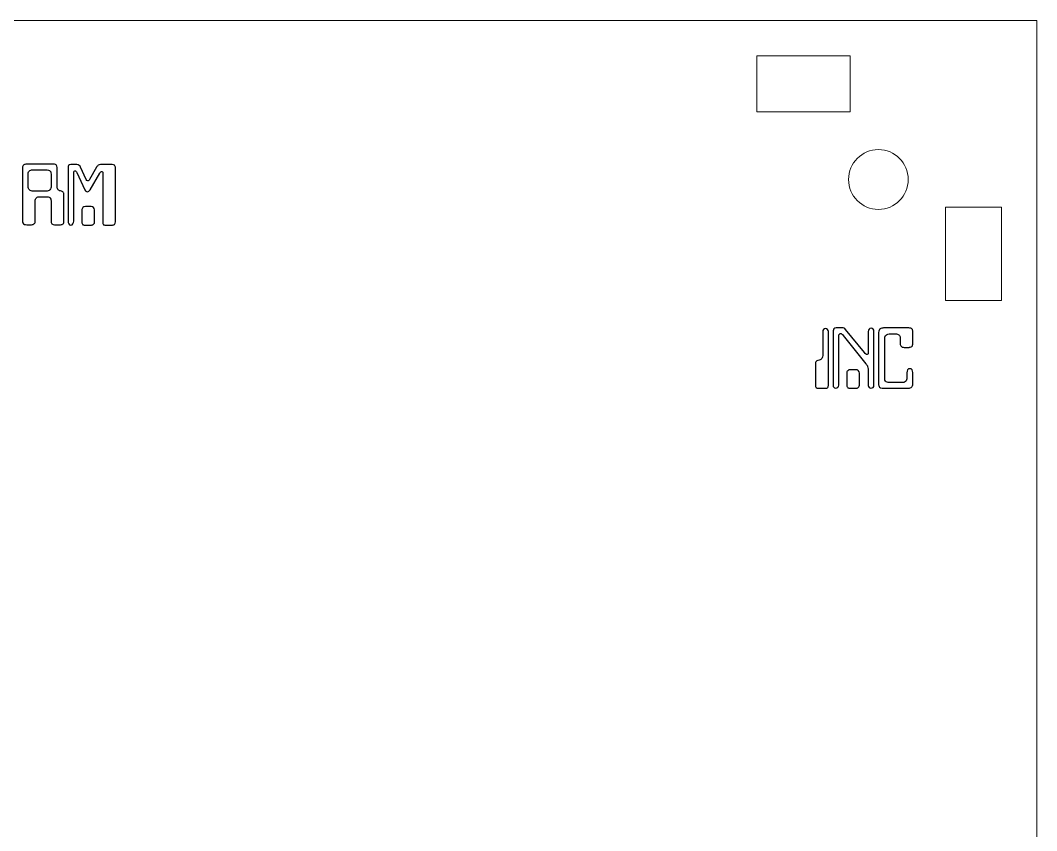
# Model space of a CAD drawing. Header units: millimetres. Extents: x -80 to 101, y -34 to 140.
# Drawn here: x 46.2 to 100.6, y 22.5 to 65.9 of the extents above; entities that cross this region are included whole.
import ezdxf

# ---------------------------------------------------------------- set-up
doc = ezdxf.new("R2010")
doc.units = ezdxf.units.MM
doc.header["$MEASUREMENT"] = 0
doc.layers.add('Layer 1', color=7, linetype='Continuous')

msp = doc.modelspace()

# ---------------------------------------------------------------- linework, layer by layer
at = {"layer": 'Layer 1', "color": 250, "lineweight": 20}
msp.add_lwpolyline([(95.7543, 50.9016), (98.7543, 50.9016), (98.7543, 55.9016), (95.7543, 55.9016), (95.7543, 50.9016)], close=True, dxfattribs=at)
msp.add_lwpolyline([(95.7543, 50.9016), (98.7543, 50.9016), (98.7543, 55.9016), (95.7543, 55.9016), (95.7543, 50.9016)], close=True, dxfattribs=at)
msp.add_ellipse((92.1634, 57.3781), major_axis=(0, 1.6), ratio=1, dxfattribs=at)
msp.add_ellipse((92.1634, 57.3781), major_axis=(0, 1.6), ratio=1, dxfattribs=at)
for points, knots in [([(100.6443, 65.9016), (100.6443, 65.9016), (-9.3557, 65.9016), (-9.3557, 65.9016), (-9.3557, 65.9016), (-9.3557, 65.9016), (-9.3557, -6.1118), (-9.3557, -6.1118), (-9.3557, -6.1118), (-9.3557, -6.1118), (4.1493, -6.0984), (4.1493, -6.0984), (4.1493, -6.0984), (4.1493, -6.0984), (4.1493, -3.5984), (4.1493, -3.5984), (4.1493, -3.5984), (4.1493, -3.5984), (7.1493, -3.5984), (7.1493, -3.5984), (7.1493, -3.5984), (7.1493, -3.5984), (7.1493, -6.0984), (7.1493, -6.0984), (7.1493, -6.0984), (7.1493, -6.0984), (84.1493, -6.0984), (84.1493, -6.0984), (84.1493, -6.0984), (84.1493, -6.0984), (84.1493, -3.5984), (84.1493, -3.5984), (84.1493, -3.5984), (84.1493, -3.5984), (87.1493, -3.5984), (87.1493, -3.5984), (87.1493, -3.5984), (87.1493, -3.5984), (87.1493, -6.0984), (87.1493, -6.0984), (87.1493, -6.0984), (87.1493, -6.0984), (100.6443, -6.1118), (100.6443, -6.1118), (100.6443, -6.1118), (100.6443, -6.1118), (100.6443, 65.9016), (100.6443, 65.9016)], [0, 0, 0, 0, 0.0769231, 0.0769231, 0.0769231, 0.0769231, 0.1538462, 0.1538462, 0.1538462, 0.1538462, 0.2307692, 0.2307692, 0.2307692, 0.2307692, 0.3076923, 0.3076923, 0.3076923, 0.3076923, 0.3846154, 0.3846154, 0.3846154, 0.3846154, 0.4615385, 0.4615385, 0.4615385, 0.4615385, 0.5384615, 0.5384615, 0.5384615, 0.5384615, 0.6153846, 0.6153846, 0.6153846, 0.6153846, 0.6923077, 0.6923077, 0.6923077, 0.6923077, 0.7692308, 0.7692308, 0.7692308, 0.7692308, 0.8461538, 0.8461538, 0.8461538, 0.8461538, 1, 1, 1, 1]), ([(100.6443, 65.9016), (100.6443, 65.9016), (-9.3557, 65.9016), (-9.3557, 65.9016), (-9.3557, 65.9016), (-9.3557, 65.9016), (-9.3557, -6.1118), (-9.3557, -6.1118), (-9.3557, -6.1118), (-9.3557, -6.1118), (4.1493, -6.0984), (4.1493, -6.0984), (4.1493, -6.0984), (4.1493, -6.0984), (4.1493, -3.5984), (4.1493, -3.5984), (4.1493, -3.5984), (4.1493, -3.5984), (7.1493, -3.5984), (7.1493, -3.5984), (7.1493, -3.5984), (7.1493, -3.5984), (7.1493, -6.0984), (7.1493, -6.0984), (7.1493, -6.0984), (7.1493, -6.0984), (84.1493, -6.0984), (84.1493, -6.0984), (84.1493, -6.0984), (84.1493, -6.0984), (84.1493, -3.5984), (84.1493, -3.5984), (84.1493, -3.5984), (84.1493, -3.5984), (87.1493, -3.5984), (87.1493, -3.5984), (87.1493, -3.5984), (87.1493, -3.5984), (87.1493, -6.0984), (87.1493, -6.0984), (87.1493, -6.0984), (87.1493, -6.0984), (100.6443, -6.1118), (100.6443, -6.1118), (100.6443, -6.1118), (100.6443, -6.1118), (100.6443, 65.9016), (100.6443, 65.9016)], [0, 0, 0, 0, 0.0769231, 0.0769231, 0.0769231, 0.0769231, 0.1538462, 0.1538462, 0.1538462, 0.1538462, 0.2307692, 0.2307692, 0.2307692, 0.2307692, 0.3076923, 0.3076923, 0.3076923, 0.3076923, 0.3846154, 0.3846154, 0.3846154, 0.3846154, 0.4615385, 0.4615385, 0.4615385, 0.4615385, 0.5384615, 0.5384615, 0.5384615, 0.5384615, 0.6153846, 0.6153846, 0.6153846, 0.6153846, 0.6923077, 0.6923077, 0.6923077, 0.6923077, 0.7692308, 0.7692308, 0.7692308, 0.7692308, 0.8461538, 0.8461538, 0.8461538, 0.8461538, 1, 1, 1, 1]), ([(85.6442, 61.0016), (85.6442, 61.0016), (85.6442, 64.0016), (85.6442, 64.0016), (85.6442, 64.0016), (85.6442, 64.0016), (90.6442, 64.0016), (90.6442, 64.0016), (90.6442, 64.0016), (90.6442, 64.0016), (90.6442, 61.0016), (90.6442, 61.0016), (90.6442, 61.0016), (90.6442, 61.0016), (85.6442, 61.0016), (85.6442, 61.0016)], [0, 0, 0, 0, 0.2, 0.2, 0.2, 0.2, 0.4, 0.4, 0.4, 0.4, 0.6, 0.6, 0.6, 0.6, 1, 1, 1, 1]), ([(85.6442, 61.0016), (85.6442, 61.0016), (85.6442, 64.0016), (85.6442, 64.0016), (85.6442, 64.0016), (85.6442, 64.0016), (90.6442, 64.0016), (90.6442, 64.0016), (90.6442, 64.0016), (90.6442, 64.0016), (90.6442, 61.0016), (90.6442, 61.0016), (90.6442, 61.0016), (90.6442, 61.0016), (85.6442, 61.0016), (85.6442, 61.0016)], [0, 0, 0, 0, 0.2, 0.2, 0.2, 0.2, 0.4, 0.4, 0.4, 0.4, 0.6, 0.6, 0.6, 0.6, 1, 1, 1, 1])]:
    msp.add_open_spline(points, degree=3, knots=knots, dxfattribs=at)
at = {"layer": 'Layer 1', "color": 242}
for points, knots in [([(46.378, 58.1602), (46.3935, 58.1732), (46.4142, 58.1822), (46.4401, 58.1874), (46.4401, 58.1874), (46.4659, 58.1926), (46.4931, 58.1952), (46.5215, 58.1952), (46.5215, 58.1952), (46.5215, 58.1952), (47.9418, 58.1952), (47.9418, 58.1952), (47.9418, 58.1952), (47.9703, 58.1952), (47.9987, 58.1945), (48.0272, 58.1932), (48.0272, 58.1932), (48.0556, 58.1919), (48.0847, 58.179), (48.1145, 58.1544), (48.1145, 58.1544), (48.1442, 58.1298), (48.1591, 58.0826), (48.1591, 58.0121), (48.1591, 58.0121), (48.1591, 58.0121), (48.1591, 57.0207), (48.1591, 57.0207), (48.1591, 57.0207), (48.1591, 56.9767), (48.1611, 56.9437), (48.1649, 56.923), (48.1649, 56.923), (48.1688, 56.9023), (48.1798, 56.8758), (48.1979, 56.8434), (48.1979, 56.8434), (48.216, 56.8111), (48.2645, 56.7839), (48.3434, 56.762), (48.3434, 56.762), (48.4223, 56.74), (48.4696, 56.7199), (48.4851, 56.7012), (48.4851, 56.7012), (48.5006, 56.6831), (48.511, 56.6624), (48.5161, 56.6391), (48.5161, 56.6391), (48.5213, 56.6158), (48.5239, 56.5886), (48.5239, 56.5576), (48.5239, 56.5576), (48.5239, 56.5576), (48.5239, 55.1496), (48.5239, 55.1496), (48.5239, 55.1496), (48.5239, 55.103), (48.5219, 55.0701), (48.5181, 55.052), (48.5181, 55.052), (48.5142, 55.0338), (48.5025, 55.017), (48.4831, 55.0015), (48.4831, 55.0015), (48.4637, 54.986), (48.445, 54.975), (48.4269, 54.9685), (48.4269, 54.9685), (48.4088, 54.9621), (48.3803, 54.9588), (48.3415, 54.9588), (48.3415, 54.9588), (48.3415, 54.9588), (48.0194, 54.9588), (48.0194, 54.9588), (48.0194, 54.9588), (47.9703, 54.9588), (47.9237, 54.9743), (47.8797, 55.0054), (47.8797, 55.0054), (47.8642, 55.019), (47.8532, 55.0429), (47.8467, 55.0778), (47.8467, 55.0778), (47.8403, 55.1127), (47.837, 55.1516), (47.837, 55.1929), (47.837, 55.1929), (47.837, 55.1929), (47.837, 56.1954), (47.837, 56.1954), (47.837, 56.1954), (47.837, 56.242), (47.8351, 56.2756), (47.8312, 56.295), (47.8312, 56.295), (47.8273, 56.3144), (47.815, 56.3396), (47.7944, 56.3707), (47.7944, 56.3707), (47.7607, 56.4231), (47.7064, 56.4489), (47.6314, 56.4489), (47.6314, 56.4489), (47.6314, 56.4489), (47.2433, 56.4489), (47.2433, 56.4489), (47.2433, 56.4489), (47.189, 56.4489), (47.1495, 56.447), (47.125, 56.4431), (47.125, 56.4431), (47.1004, 56.4392), (47.0752, 56.4256), (47.0493, 56.4024), (47.0493, 56.4024), (47.0053, 56.361), (46.9833, 56.2995), (46.9833, 56.2193), (46.9833, 56.2193), (46.9833, 56.2193), (46.9833, 55.1923), (46.9833, 55.1923), (46.9833, 55.1923), (46.9833, 55.1716), (46.9833, 55.1561), (46.9833, 55.1457), (46.9833, 55.1457), (46.9833, 55.1018), (46.982, 55.0752), (46.9794, 55.0675), (46.9794, 55.0675), (46.9665, 55.0494), (46.9575, 55.0364), (46.9523, 55.0287), (46.9523, 55.0287), (46.9135, 54.9821), (46.8604, 54.9588), (46.7932, 54.9588), (46.7932, 54.9588), (46.7932, 54.9588), (46.541, 54.9588), (46.541, 54.9588), (46.541, 54.9588), (46.4892, 54.9588), (46.4452, 54.9646), (46.409, 54.9763), (46.409, 54.9763), (46.3728, 54.9879), (46.3443, 55.0119), (46.3236, 55.0481), (46.3236, 55.0481), (46.3133, 55.0688), (46.3081, 55.0972), (46.3081, 55.1334), (46.3081, 55.1334), (46.3081, 55.1567), (46.3081, 55.1761), (46.3081, 55.1916), (46.3081, 55.1916), (46.3081, 55.1916), (46.3081, 58.0128), (46.3081, 58.0128), (46.3081, 58.0128), (46.3081, 58.08), (46.3314, 58.1292), (46.378, 58.1602)], [0, 0, 0, 0, 0.0232558, 0.0232558, 0.0232558, 0.0232558, 0.0465116, 0.0465116, 0.0465116, 0.0465116, 0.0697674, 0.0697674, 0.0697674, 0.0697674, 0.0930233, 0.0930233, 0.0930233, 0.0930233, 0.1162791, 0.1162791, 0.1162791, 0.1162791, 0.1395349, 0.1395349, 0.1395349, 0.1395349, 0.1627907, 0.1627907, 0.1627907, 0.1627907, 0.1860465, 0.1860465, 0.1860465, 0.1860465, 0.2093023, 0.2093023, 0.2093023, 0.2093023, 0.2325581, 0.2325581, 0.2325581, 0.2325581, 0.255814, 0.255814, 0.255814, 0.255814, 0.2790698, 0.2790698, 0.2790698, 0.2790698, 0.3023256, 0.3023256, 0.3023256, 0.3023256, 0.3255814, 0.3255814, 0.3255814, 0.3255814, 0.3488372, 0.3488372, 0.3488372, 0.3488372, 0.372093, 0.372093, 0.372093, 0.372093, 0.3953488, 0.3953488, 0.3953488, 0.3953488, 0.4186047, 0.4186047, 0.4186047, 0.4186047, 0.4418605, 0.4418605, 0.4418605, 0.4418605, 0.4651163, 0.4651163, 0.4651163, 0.4651163, 0.4883721, 0.4883721, 0.4883721, 0.4883721, 0.5116279, 0.5116279, 0.5116279, 0.5116279, 0.5348837, 0.5348837, 0.5348837, 0.5348837, 0.5581395, 0.5581395, 0.5581395, 0.5581395, 0.5813953, 0.5813953, 0.5813953, 0.5813953, 0.6046512, 0.6046512, 0.6046512, 0.6046512, 0.627907, 0.627907, 0.627907, 0.627907, 0.6511628, 0.6511628, 0.6511628, 0.6511628, 0.6744186, 0.6744186, 0.6744186, 0.6744186, 0.6976744, 0.6976744, 0.6976744, 0.6976744, 0.7209302, 0.7209302, 0.7209302, 0.7209302, 0.744186, 0.744186, 0.744186, 0.744186, 0.7674419, 0.7674419, 0.7674419, 0.7674419, 0.7906977, 0.7906977, 0.7906977, 0.7906977, 0.8139535, 0.8139535, 0.8139535, 0.8139535, 0.8372093, 0.8372093, 0.8372093, 0.8372093, 0.8604651, 0.8604651, 0.8604651, 0.8604651, 0.8837209, 0.8837209, 0.8837209, 0.8837209, 0.9069767, 0.9069767, 0.9069767, 0.9069767, 0.9302326, 0.9302326, 0.9302326, 0.9302326, 0.9534884, 0.9534884, 0.9534884, 0.9534884, 1, 1, 1, 1]), ([(46.8863, 57.8925), (46.8527, 57.8925), (46.821, 57.8918), (46.7912, 57.8905), (46.7912, 57.8905), (46.7615, 57.8892), (46.7311, 57.877), (46.7001, 57.8537), (46.7001, 57.8537), (46.6405, 57.8123), (46.6108, 57.7554), (46.6108, 57.6829), (46.6108, 57.6829), (46.6108, 57.6829), (46.6108, 56.9961), (46.6108, 56.9961), (46.6108, 56.9961), (46.6108, 56.9185), (46.6315, 56.8603), (46.6729, 56.8215), (46.6729, 56.8215), (46.7013, 56.7956), (46.7337, 56.7768), (46.7699, 56.7652), (46.7699, 56.7652), (46.8061, 56.7536), (46.8475, 56.7477), (46.8941, 56.7477), (46.8941, 56.7477), (46.8941, 56.7477), (47.546, 56.7477), (47.546, 56.7477), (47.546, 56.7477), (47.6055, 56.7477), (47.6514, 56.7529), (47.6838, 56.7633), (47.6838, 56.7633), (47.7161, 56.7736), (47.7478, 56.7956), (47.7788, 56.8292), (47.7788, 56.8292), (47.8176, 56.8784), (47.837, 56.943), (47.837, 57.0232), (47.837, 57.0232), (47.837, 57.0232), (47.837, 57.6674), (47.837, 57.6674), (47.837, 57.6674), (47.837, 57.7166), (47.8312, 57.756), (47.8196, 57.7858), (47.8196, 57.7858), (47.8079, 57.8155), (47.784, 57.8407), (47.7478, 57.8614), (47.7478, 57.8614), (47.7193, 57.8821), (47.6818, 57.8925), (47.6353, 57.8925), (47.6353, 57.8925), (47.6171, 57.8925), (47.6029, 57.8925), (47.5926, 57.8925), (47.5926, 57.8925), (47.5926, 57.8925), (46.8863, 57.8925), (46.8863, 57.8925)], [0, 0, 0, 0, 0.0555556, 0.0555556, 0.0555556, 0.0555556, 0.1111111, 0.1111111, 0.1111111, 0.1111111, 0.1666667, 0.1666667, 0.1666667, 0.1666667, 0.2222222, 0.2222222, 0.2222222, 0.2222222, 0.2777778, 0.2777778, 0.2777778, 0.2777778, 0.3333333, 0.3333333, 0.3333333, 0.3333333, 0.3888889, 0.3888889, 0.3888889, 0.3888889, 0.4444444, 0.4444444, 0.4444444, 0.4444444, 0.5, 0.5, 0.5, 0.5, 0.5555556, 0.5555556, 0.5555556, 0.5555556, 0.6111111, 0.6111111, 0.6111111, 0.6111111, 0.6666667, 0.6666667, 0.6666667, 0.6666667, 0.7222222, 0.7222222, 0.7222222, 0.7222222, 0.7777778, 0.7777778, 0.7777778, 0.7777778, 0.8333333, 0.8333333, 0.8333333, 0.8333333, 0.8888889, 0.8888889, 0.8888889, 0.8888889, 1, 1, 1, 1]), ([(48.7528, 55.149), (48.7528, 55.149), (48.7528, 58.0011), (48.7528, 58.0011), (48.7528, 58.0011), (48.7528, 58.0218), (48.7535, 58.0419), (48.7548, 58.0613), (48.7548, 58.0613), (48.756, 58.0807), (48.7632, 58.1007), (48.7761, 58.1214), (48.7761, 58.1214), (48.8046, 58.1576), (48.8414, 58.1758), (48.888, 58.1758), (48.888, 58.1758), (48.888, 58.1758), (49.2198, 58.1758), (49.2198, 58.1758), (49.2198, 58.1758), (49.2767, 58.1758), (49.3194, 58.1628), (49.3491, 58.1363), (49.3491, 58.1363), (49.3789, 58.1104), (49.4028, 58.0787), (49.4203, 58.0419), (49.4203, 58.0419), (49.4203, 58.0419), (49.71, 57.3854), (49.71, 57.3854), (49.71, 57.3854), (49.7262, 57.3356), (49.7572, 57.3104), (49.8031, 57.3104), (49.8031, 57.3104), (49.8219, 57.3104), (49.8387, 57.3162), (49.8536, 57.3272), (49.8536, 57.3272), (49.8685, 57.3389), (49.8827, 57.3557), (49.8963, 57.379), (49.8963, 57.379), (49.8963, 57.379), (50.2779, 58.0438), (50.2779, 58.0438), (50.2779, 58.0438), (50.2882, 58.0626), (50.3024, 58.0807), (50.3205, 58.0975), (50.3205, 58.0975), (50.3386, 58.115), (50.3529, 58.1292), (50.3632, 58.1395), (50.3632, 58.1395), (50.3943, 58.1635), (50.4344, 58.1758), (50.4835, 58.1758), (50.4835, 58.1758), (50.4835, 58.1758), (51.1122, 58.1758), (51.1122, 58.1758), (51.1122, 58.1758), (51.1613, 58.1758), (51.2027, 58.1641), (51.2363, 58.1408), (51.2363, 58.1408), (51.257, 58.1253), (51.2706, 58.1059), (51.2771, 58.0826), (51.2771, 58.0826), (51.2835, 58.0593), (51.2868, 58.027), (51.2868, 57.9856), (51.2868, 57.9856), (51.2868, 57.9572), (51.2868, 57.9365), (51.2868, 57.9235), (51.2868, 57.9235), (51.2868, 57.9235), (51.2868, 55.1179), (51.2868, 55.1179), (51.2868, 55.1179), (51.2868, 55.0507), (51.2687, 55.0028), (51.2325, 54.9743), (51.2325, 54.9743), (51.2118, 54.9562), (51.1911, 54.9452), (51.1704, 54.9414), (51.1704, 54.9414), (51.1497, 54.9375), (51.1186, 54.9355), (51.0772, 54.9355), (51.0772, 54.9355), (51.0772, 54.9355), (50.7746, 54.9355), (50.7746, 54.9355), (50.7746, 54.9355), (50.7306, 54.9355), (50.6989, 54.9375), (50.6795, 54.9414), (50.6795, 54.9414), (50.6601, 54.9452), (50.6426, 54.9582), (50.6271, 54.9802), (50.6271, 54.9802), (50.6116, 55.0022), (50.6038, 55.0403), (50.6038, 55.0953), (50.6038, 55.0953), (50.6038, 55.0953), (50.6038, 57.6823), (50.6038, 57.6823), (50.6038, 57.6823), (50.6038, 57.7088), (50.6038, 57.736), (50.6038, 57.7644), (50.6038, 57.7644), (50.5986, 57.7903), (50.5831, 57.8071), (50.5572, 57.8149), (50.5572, 57.8149), (50.5417, 57.82), (50.5223, 57.8116), (50.499, 57.7903), (50.499, 57.7903), (50.4758, 57.7689), (50.4589, 57.7463), (50.4486, 57.7217), (50.4486, 57.7217), (50.4486, 57.7217), (49.9247, 56.8292), (49.9247, 56.8292), (49.9247, 56.8292), (49.9066, 56.7956), (49.8866, 56.7691), (49.8646, 56.7497), (49.8646, 56.7497), (49.8426, 56.7303), (49.8174, 56.7206), (49.7889, 56.7206), (49.7889, 56.7206), (49.7242, 56.7206), (49.6777, 56.7542), (49.6492, 56.8215), (49.6492, 56.8215), (49.6492, 56.8215), (49.2224, 57.7489), (49.2224, 57.7489), (49.2224, 57.7489), (49.212, 57.7748), (49.1971, 57.7968), (49.1777, 57.8149), (49.1777, 57.8149), (49.1583, 57.833), (49.1383, 57.8394), (49.1176, 57.8343), (49.1176, 57.8343), (49.0891, 57.8265), (49.0704, 57.8103), (49.0613, 57.7858), (49.0613, 57.7858), (49.0523, 57.7612), (49.0477, 57.7295), (49.0477, 57.6907), (49.0477, 57.6907), (49.0477, 57.6907), (49.0477, 55.1412), (49.0477, 55.1412), (49.0477, 55.1412), (49.0477, 55.0895), (49.0348, 55.0423), (49.0089, 54.9996), (49.0089, 54.9996), (48.9831, 54.9569), (48.9443, 54.9355), (48.8925, 54.9355), (48.8925, 54.9355), (48.8459, 54.9355), (48.811, 54.9569), (48.7877, 54.9996), (48.7877, 54.9996), (48.7645, 55.0423), (48.7528, 55.0921), (48.7528, 55.149)], [0, 0, 0, 0, 0.0208333, 0.0208333, 0.0208333, 0.0208333, 0.0416667, 0.0416667, 0.0416667, 0.0416667, 0.0625, 0.0625, 0.0625, 0.0625, 0.0833333, 0.0833333, 0.0833333, 0.0833333, 0.1041667, 0.1041667, 0.1041667, 0.1041667, 0.125, 0.125, 0.125, 0.125, 0.1458333, 0.1458333, 0.1458333, 0.1458333, 0.1666667, 0.1666667, 0.1666667, 0.1666667, 0.1875, 0.1875, 0.1875, 0.1875, 0.2083333, 0.2083333, 0.2083333, 0.2083333, 0.2291667, 0.2291667, 0.2291667, 0.2291667, 0.25, 0.25, 0.25, 0.25, 0.2708333, 0.2708333, 0.2708333, 0.2708333, 0.2916667, 0.2916667, 0.2916667, 0.2916667, 0.3125, 0.3125, 0.3125, 0.3125, 0.3333333, 0.3333333, 0.3333333, 0.3333333, 0.3541667, 0.3541667, 0.3541667, 0.3541667, 0.375, 0.375, 0.375, 0.375, 0.3958333, 0.3958333, 0.3958333, 0.3958333, 0.4166667, 0.4166667, 0.4166667, 0.4166667, 0.4375, 0.4375, 0.4375, 0.4375, 0.4583333, 0.4583333, 0.4583333, 0.4583333, 0.4791667, 0.4791667, 0.4791667, 0.4791667, 0.5, 0.5, 0.5, 0.5, 0.5208333, 0.5208333, 0.5208333, 0.5208333, 0.5416667, 0.5416667, 0.5416667, 0.5416667, 0.5625, 0.5625, 0.5625, 0.5625, 0.5833333, 0.5833333, 0.5833333, 0.5833333, 0.6041667, 0.6041667, 0.6041667, 0.6041667, 0.625, 0.625, 0.625, 0.625, 0.6458333, 0.6458333, 0.6458333, 0.6458333, 0.6666667, 0.6666667, 0.6666667, 0.6666667, 0.6875, 0.6875, 0.6875, 0.6875, 0.7083333, 0.7083333, 0.7083333, 0.7083333, 0.7291667, 0.7291667, 0.7291667, 0.7291667, 0.75, 0.75, 0.75, 0.75, 0.7708333, 0.7708333, 0.7708333, 0.7708333, 0.7916667, 0.7916667, 0.7916667, 0.7916667, 0.8125, 0.8125, 0.8125, 0.8125, 0.8333333, 0.8333333, 0.8333333, 0.8333333, 0.8541667, 0.8541667, 0.8541667, 0.8541667, 0.875, 0.875, 0.875, 0.875, 0.8958333, 0.8958333, 0.8958333, 0.8958333, 0.9166667, 0.9166667, 0.9166667, 0.9166667, 0.9375, 0.9375, 0.9375, 0.9375, 0.9583333, 0.9583333, 0.9583333, 0.9583333, 1, 1, 1, 1]), ([(49.5367, 55.8707), (49.5755, 55.907), (49.622, 55.9251), (49.6764, 55.9251), (49.6764, 55.9251), (49.6764, 55.9251), (49.9791, 55.9251), (49.9791, 55.9251), (49.9791, 55.9251), (50.0308, 55.9251), (50.0748, 55.9089), (50.111, 55.8766), (50.111, 55.8766), (50.1472, 55.8442), (50.1653, 55.8015), (50.1653, 55.7498), (50.1653, 55.7498), (50.1653, 55.7498), (50.1653, 55.1457), (50.1653, 55.1457), (50.1653, 55.1457), (50.1653, 55.0992), (50.1634, 55.0655), (50.1595, 55.0448), (50.1595, 55.0448), (50.1556, 55.0241), (50.1414, 55.0022), (50.1168, 54.9802), (50.1168, 54.9802), (50.0922, 54.9582), (50.0657, 54.9452), (50.0373, 54.9414), (50.0373, 54.9414), (50.0088, 54.9375), (49.9816, 54.9355), (49.9558, 54.9355), (49.9558, 54.9355), (49.9558, 54.9355), (49.6725, 54.9355), (49.6725, 54.9355), (49.6725, 54.9355), (49.6259, 54.9355), (49.5929, 54.9375), (49.5735, 54.9414), (49.5735, 54.9414), (49.5541, 54.9452), (49.5367, 54.9595), (49.5212, 54.984), (49.5212, 54.984), (49.5056, 55.0086), (49.4959, 55.0319), (49.4921, 55.0526), (49.4921, 55.0526), (49.4882, 55.0733), (49.4862, 55.1043), (49.4862, 55.1457), (49.4862, 55.1457), (49.4862, 55.1457), (49.4862, 55.7343), (49.4862, 55.7343), (49.4862, 55.7343), (49.4862, 55.7601), (49.4914, 55.786), (49.5018, 55.8119), (49.5018, 55.8119), (49.5121, 55.8378), (49.5237, 55.8578), (49.5367, 55.8707)], [0, 0, 0, 0, 0.0555556, 0.0555556, 0.0555556, 0.0555556, 0.1111111, 0.1111111, 0.1111111, 0.1111111, 0.1666667, 0.1666667, 0.1666667, 0.1666667, 0.2222222, 0.2222222, 0.2222222, 0.2222222, 0.2777778, 0.2777778, 0.2777778, 0.2777778, 0.3333333, 0.3333333, 0.3333333, 0.3333333, 0.3888889, 0.3888889, 0.3888889, 0.3888889, 0.4444444, 0.4444444, 0.4444444, 0.4444444, 0.5, 0.5, 0.5, 0.5, 0.5555556, 0.5555556, 0.5555556, 0.5555556, 0.6111111, 0.6111111, 0.6111111, 0.6111111, 0.6666667, 0.6666667, 0.6666667, 0.6666667, 0.7222222, 0.7222222, 0.7222222, 0.7222222, 0.7777778, 0.7777778, 0.7777778, 0.7777778, 0.8333333, 0.8333333, 0.8333333, 0.8333333, 0.8888889, 0.8888889, 0.8888889, 0.8888889, 1, 1, 1, 1]), ([(89.1792, 47.9528), (89.1792, 47.9528), (89.1792, 49.2314), (89.1792, 49.2314), (89.1792, 49.2314), (89.1792, 49.2754), (89.1935, 49.3142), (89.2219, 49.3478), (89.2219, 49.3478), (89.2504, 49.3814), (89.2866, 49.3983), (89.3306, 49.3983), (89.3306, 49.3983), (89.3746, 49.3983), (89.4108, 49.3814), (89.4392, 49.3478), (89.4392, 49.3478), (89.4677, 49.3142), (89.4819, 49.2754), (89.4819, 49.2314), (89.4819, 49.2314), (89.4819, 49.2314), (89.4819, 46.3482), (89.4819, 46.3482), (89.4819, 46.3482), (89.4819, 46.3197), (89.4793, 46.2951), (89.4742, 46.2744), (89.4742, 46.2744), (89.469, 46.2538), (89.4567, 46.2363), (89.4373, 46.2221), (89.4373, 46.2221), (89.4179, 46.2078), (89.3836, 46.2007), (89.3345, 46.2007), (89.3345, 46.2007), (89.3034, 46.2007), (89.2801, 46.2007), (89.2646, 46.2007), (89.2646, 46.2007), (89.2646, 46.2007), (88.9581, 46.2007), (88.9581, 46.2007), (88.9581, 46.2007), (88.8934, 46.2007), (88.8494, 46.2149), (88.8261, 46.2434), (88.8261, 46.2434), (88.8132, 46.2563), (88.8054, 46.2719), (88.8028, 46.29), (88.8028, 46.29), (88.8003, 46.3081), (88.799, 46.3301), (88.799, 46.3559), (88.799, 46.3559), (88.799, 46.374), (88.799, 46.3883), (88.799, 46.3986), (88.799, 46.3986), (88.799, 46.3986), (88.799, 47.4981), (88.799, 47.4981), (88.799, 47.4981), (88.799, 47.5401), (88.8003, 47.566), (88.8028, 47.5764), (88.8028, 47.5764), (88.808, 47.5996), (88.8203, 47.6216), (88.8397, 47.6423), (88.8397, 47.6423), (88.8591, 47.663), (88.8856, 47.6785), (88.9193, 47.6889), (88.9193, 47.6889), (89.015, 47.7173), (89.0745, 47.7393), (89.0978, 47.7549), (89.0978, 47.7549), (89.1521, 47.7911), (89.1792, 47.857), (89.1792, 47.9528)], [0, 0, 0, 0, 0.0454545, 0.0454545, 0.0454545, 0.0454545, 0.0909091, 0.0909091, 0.0909091, 0.0909091, 0.1363636, 0.1363636, 0.1363636, 0.1363636, 0.1818182, 0.1818182, 0.1818182, 0.1818182, 0.2272727, 0.2272727, 0.2272727, 0.2272727, 0.2727273, 0.2727273, 0.2727273, 0.2727273, 0.3181818, 0.3181818, 0.3181818, 0.3181818, 0.3636364, 0.3636364, 0.3636364, 0.3636364, 0.4090909, 0.4090909, 0.4090909, 0.4090909, 0.4545455, 0.4545455, 0.4545455, 0.4545455, 0.5, 0.5, 0.5, 0.5, 0.5454545, 0.5454545, 0.5454545, 0.5454545, 0.5909091, 0.5909091, 0.5909091, 0.5909091, 0.6363636, 0.6363636, 0.6363636, 0.6363636, 0.6818182, 0.6818182, 0.6818182, 0.6818182, 0.7272727, 0.7272727, 0.7272727, 0.7272727, 0.7727273, 0.7727273, 0.7727273, 0.7727273, 0.8181818, 0.8181818, 0.8181818, 0.8181818, 0.8636364, 0.8636364, 0.8636364, 0.8636364, 0.9090909, 0.9090909, 0.9090909, 0.9090909, 1, 1, 1, 1]), ([(89.7341, 46.3598), (89.7341, 46.3598), (89.7341, 49.1531), (89.7341, 49.1531), (89.7341, 49.1531), (89.7341, 49.1926), (89.7341, 49.2327), (89.7341, 49.2741), (89.7341, 49.2741), (89.7393, 49.3129), (89.7555, 49.3497), (89.7826, 49.3847), (89.7826, 49.3847), (89.8098, 49.4196), (89.8518, 49.4371), (89.9088, 49.4371), (89.9088, 49.4371), (89.9088, 49.4371), (90.2153, 49.4371), (90.2153, 49.4371), (90.2153, 49.4371), (90.2593, 49.4371), (90.2955, 49.4312), (90.324, 49.4196), (90.324, 49.4196), (90.3524, 49.408), (90.3796, 49.3827), (90.4055, 49.3439), (90.4055, 49.3439), (90.4055, 49.3439), (91.417, 48.1157), (91.417, 48.1157), (91.417, 48.1157), (91.4558, 48.0659), (91.4771, 48.0394), (91.4797, 48.0368), (91.4797, 48.0368), (91.5082, 48.0103), (91.5379, 48.0026), (91.5696, 48.0129), (91.5696, 48.0129), (91.5903, 48.0181), (91.6039, 48.0297), (91.6104, 48.0478), (91.6104, 48.0478), (91.6168, 48.0659), (91.6201, 48.0918), (91.6201, 48.1254), (91.6201, 48.1254), (91.6201, 48.1591), (91.6201, 48.1837), (91.6201, 48.1992), (91.6201, 48.1992), (91.6201, 48.1992), (91.6201, 49.2392), (91.6201, 49.2392), (91.6201, 49.2392), (91.6201, 49.2857), (91.6349, 49.3265), (91.664, 49.3614), (91.664, 49.3614), (91.6938, 49.3963), (91.73, 49.4138), (91.7733, 49.4138), (91.7733, 49.4138), (91.8167, 49.4138), (91.8522, 49.397), (91.8807, 49.3633), (91.8807, 49.3633), (91.9085, 49.3297), (91.9227, 49.2883), (91.9227, 49.2392), (91.9227, 49.2392), (91.9227, 49.2392), (91.9227, 46.3521), (91.9227, 46.3521), (91.9227, 46.3521), (91.9227, 46.3107), (91.9072, 46.2751), (91.8755, 46.2453), (91.8755, 46.2453), (91.8438, 46.2156), (91.8083, 46.2007), (91.7675, 46.2007), (91.7675, 46.2007), (91.7274, 46.2007), (91.6925, 46.2156), (91.6634, 46.2453), (91.6634, 46.2453), (91.6343, 46.2751), (91.6201, 46.3107), (91.6201, 46.3514), (91.6201, 46.3514), (91.6201, 46.3514), (91.6201, 47.1489), (91.6201, 47.1489), (91.6201, 47.1489), (91.6201, 47.1922), (91.6188, 47.2258), (91.6162, 47.2491), (91.6162, 47.2491), (91.6129, 47.2724), (91.6032, 47.308), (91.5871, 47.3558), (91.5871, 47.3558), (91.5703, 47.403), (91.5412, 47.4528), (91.4998, 47.5046), (91.4998, 47.5046), (91.4998, 47.5046), (90.2845, 49.0218), (90.2845, 49.0218), (90.2845, 49.0218), (90.2587, 49.0581), (90.2341, 49.0839), (90.2108, 49.0995), (90.2108, 49.0995), (90.1772, 49.1227), (90.1455, 49.1305), (90.1144, 49.1227), (90.1144, 49.1227), (90.0834, 49.1124), (90.0627, 49.0891), (90.0523, 49.0529), (90.0523, 49.0529), (90.042, 49.0167), (90.0368, 48.9701), (90.0368, 48.9132), (90.0368, 48.9132), (90.0368, 48.9132), (90.0368, 46.3598), (90.0368, 46.3598), (90.0368, 46.3598), (90.0368, 46.3158), (90.0213, 46.2783), (89.9896, 46.2473), (89.9896, 46.2473), (89.9579, 46.2162), (89.9191, 46.2007), (89.8719, 46.2007), (89.8719, 46.2007), (89.8324, 46.2007), (89.7995, 46.2162), (89.7736, 46.2473), (89.7736, 46.2473), (89.7471, 46.2783), (89.7341, 46.3158), (89.7341, 46.3598)], [0, 0, 0, 0, 0.0263158, 0.0263158, 0.0263158, 0.0263158, 0.0526316, 0.0526316, 0.0526316, 0.0526316, 0.0789474, 0.0789474, 0.0789474, 0.0789474, 0.1052632, 0.1052632, 0.1052632, 0.1052632, 0.1315789, 0.1315789, 0.1315789, 0.1315789, 0.1578947, 0.1578947, 0.1578947, 0.1578947, 0.1842105, 0.1842105, 0.1842105, 0.1842105, 0.2105263, 0.2105263, 0.2105263, 0.2105263, 0.2368421, 0.2368421, 0.2368421, 0.2368421, 0.2631579, 0.2631579, 0.2631579, 0.2631579, 0.2894737, 0.2894737, 0.2894737, 0.2894737, 0.3157895, 0.3157895, 0.3157895, 0.3157895, 0.3421053, 0.3421053, 0.3421053, 0.3421053, 0.3684211, 0.3684211, 0.3684211, 0.3684211, 0.3947368, 0.3947368, 0.3947368, 0.3947368, 0.4210526, 0.4210526, 0.4210526, 0.4210526, 0.4473684, 0.4473684, 0.4473684, 0.4473684, 0.4736842, 0.4736842, 0.4736842, 0.4736842, 0.5, 0.5, 0.5, 0.5, 0.5263158, 0.5263158, 0.5263158, 0.5263158, 0.5526316, 0.5526316, 0.5526316, 0.5526316, 0.5789474, 0.5789474, 0.5789474, 0.5789474, 0.6052632, 0.6052632, 0.6052632, 0.6052632, 0.6315789, 0.6315789, 0.6315789, 0.6315789, 0.6578947, 0.6578947, 0.6578947, 0.6578947, 0.6842105, 0.6842105, 0.6842105, 0.6842105, 0.7105263, 0.7105263, 0.7105263, 0.7105263, 0.7368421, 0.7368421, 0.7368421, 0.7368421, 0.7631579, 0.7631579, 0.7631579, 0.7631579, 0.7894737, 0.7894737, 0.7894737, 0.7894737, 0.8157895, 0.8157895, 0.8157895, 0.8157895, 0.8421053, 0.8421053, 0.8421053, 0.8421053, 0.8684211, 0.8684211, 0.8684211, 0.8684211, 0.8947368, 0.8947368, 0.8947368, 0.8947368, 0.9210526, 0.9210526, 0.9210526, 0.9210526, 0.9473684, 0.9473684, 0.9473684, 0.9473684, 1, 1, 1, 1]), ([(92.2681, 49.3866), (92.2836, 49.397), (92.3101, 49.406), (92.347, 49.4138), (92.347, 49.4138), (92.3845, 49.4215), (92.4175, 49.4254), (92.4459, 49.4254), (92.4459, 49.4254), (92.4459, 49.4254), (93.7976, 49.4254), (93.7976, 49.4254), (93.7976, 49.4254), (93.8416, 49.4254), (93.8752, 49.4235), (93.8998, 49.4196), (93.8998, 49.4196), (93.9244, 49.4157), (93.9457, 49.4028), (93.9638, 49.3808), (93.9638, 49.3808), (93.982, 49.3588), (93.993, 49.3368), (93.9968, 49.3148), (93.9968, 49.3148), (94.0007, 49.2928), (94.0027, 49.2624), (94.0027, 49.2236), (94.0027, 49.2236), (94.0027, 49.2236), (94.0027, 48.6299), (94.0027, 48.6299), (94.0027, 48.6299), (94.0027, 48.5756), (94.0007, 48.5348), (93.9968, 48.5077), (93.9968, 48.5077), (93.993, 48.4805), (93.9794, 48.4566), (93.9561, 48.4359), (93.9561, 48.4359), (93.9328, 48.4152), (93.9056, 48.4023), (93.8746, 48.3971), (93.8746, 48.3971), (93.8436, 48.3919), (93.8216, 48.3893), (93.8086, 48.3893), (93.8086, 48.3893), (93.8086, 48.3893), (93.5448, 48.3893), (93.5448, 48.3893), (93.5448, 48.3893), (93.5008, 48.3893), (93.4736, 48.3906), (93.4633, 48.3932), (93.4633, 48.3932), (93.4426, 48.3984), (93.4206, 48.4107), (93.3973, 48.4301), (93.3973, 48.4301), (93.374, 48.4495), (93.3565, 48.4728), (93.3449, 48.4999), (93.3449, 48.4999), (93.3333, 48.5271), (93.3274, 48.5575), (93.3274, 48.5911), (93.3274, 48.5911), (93.3274, 48.5911), (93.3274, 48.9132), (93.3274, 48.9132), (93.3274, 48.9132), (93.3274, 48.9416), (93.3229, 48.9675), (93.3139, 48.9908), (93.3139, 48.9908), (93.3048, 49.0141), (93.2848, 49.0374), (93.2544, 49.0606), (93.2544, 49.0606), (93.2156, 49.0917), (93.1586, 49.1072), (93.0843, 49.1072), (93.0843, 49.1072), (93.0843, 49.1072), (92.748, 49.1072), (92.748, 49.1072), (92.748, 49.1072), (92.6865, 49.1072), (92.6348, 49.093), (92.5934, 49.0645), (92.5934, 49.0645), (92.5319, 49.0205), (92.5009, 48.9572), (92.5009, 48.8737), (92.5009, 48.8737), (92.5009, 48.8737), (92.5009, 46.7951), (92.5009, 46.7951), (92.5009, 46.7951), (92.5009, 46.764), (92.5015, 46.7278), (92.5028, 46.6858), (92.5028, 46.6858), (92.5041, 46.6444), (92.519, 46.6082), (92.5475, 46.5771), (92.5475, 46.5771), (92.594, 46.5254), (92.6613, 46.4995), (92.7493, 46.4995), (92.7493, 46.4995), (92.7493, 46.4995), (93.4051, 46.4995), (93.4051, 46.4995), (93.4051, 46.4995), (93.4594, 46.4995), (93.5001, 46.5028), (93.5273, 46.5092), (93.5273, 46.5092), (93.5545, 46.5157), (93.5836, 46.5331), (93.6146, 46.5616), (93.6146, 46.5616), (93.6663, 46.6108), (93.6922, 46.6741), (93.6922, 46.7518), (93.6922, 46.7518), (93.6922, 46.7518), (93.6922, 47.0311), (93.6922, 47.0311), (93.6922, 47.0311), (93.6922, 47.0984), (93.7032, 47.1508), (93.7252, 47.1883), (93.7252, 47.1883), (93.7472, 47.2258), (93.7905, 47.2446), (93.8552, 47.2446), (93.8552, 47.2446), (93.9043, 47.2446), (93.9412, 47.2245), (93.9658, 47.1844), (93.9658, 47.1844), (93.9904, 47.1443), (94.0027, 47.0958), (94.0027, 47.0389), (94.0027, 47.0389), (94.0027, 47.0389), (94.0027, 46.4452), (94.0027, 46.4452), (94.0027, 46.4452), (94.0027, 46.3909), (94.0007, 46.3546), (93.9968, 46.3365), (93.9968, 46.3365), (93.993, 46.3184), (93.9768, 46.2951), (93.9483, 46.2667), (93.9483, 46.2667), (93.9043, 46.2227), (93.8448, 46.2007), (93.7698, 46.2007), (93.7698, 46.2007), (93.7698, 46.2007), (92.466, 46.2007), (92.466, 46.2007), (92.466, 46.2007), (92.4298, 46.2007), (92.3935, 46.2007), (92.3573, 46.2007), (92.3573, 46.2007), (92.2926, 46.2085), (92.2493, 46.2266), (92.2273, 46.255), (92.2273, 46.255), (92.2053, 46.2835), (92.1911, 46.3113), (92.1846, 46.3385), (92.1846, 46.3385), (92.1782, 46.3656), (92.1749, 46.3999), (92.1749, 46.4413), (92.1749, 46.4413), (92.1749, 46.4413), (92.1749, 49.1887), (92.1749, 49.1887), (92.1749, 49.1887), (92.1749, 49.2792), (92.206, 49.3452), (92.2681, 49.3866)], [0, 0, 0, 0, 0.0204082, 0.0204082, 0.0204082, 0.0204082, 0.0408163, 0.0408163, 0.0408163, 0.0408163, 0.0612245, 0.0612245, 0.0612245, 0.0612245, 0.0816327, 0.0816327, 0.0816327, 0.0816327, 0.1020408, 0.1020408, 0.1020408, 0.1020408, 0.122449, 0.122449, 0.122449, 0.122449, 0.1428571, 0.1428571, 0.1428571, 0.1428571, 0.1632653, 0.1632653, 0.1632653, 0.1632653, 0.1836735, 0.1836735, 0.1836735, 0.1836735, 0.2040816, 0.2040816, 0.2040816, 0.2040816, 0.2244898, 0.2244898, 0.2244898, 0.2244898, 0.244898, 0.244898, 0.244898, 0.244898, 0.2653061, 0.2653061, 0.2653061, 0.2653061, 0.2857143, 0.2857143, 0.2857143, 0.2857143, 0.3061224, 0.3061224, 0.3061224, 0.3061224, 0.3265306, 0.3265306, 0.3265306, 0.3265306, 0.3469388, 0.3469388, 0.3469388, 0.3469388, 0.3673469, 0.3673469, 0.3673469, 0.3673469, 0.3877551, 0.3877551, 0.3877551, 0.3877551, 0.4081633, 0.4081633, 0.4081633, 0.4081633, 0.4285714, 0.4285714, 0.4285714, 0.4285714, 0.4489796, 0.4489796, 0.4489796, 0.4489796, 0.4693878, 0.4693878, 0.4693878, 0.4693878, 0.4897959, 0.4897959, 0.4897959, 0.4897959, 0.5102041, 0.5102041, 0.5102041, 0.5102041, 0.5306122, 0.5306122, 0.5306122, 0.5306122, 0.5510204, 0.5510204, 0.5510204, 0.5510204, 0.5714286, 0.5714286, 0.5714286, 0.5714286, 0.5918367, 0.5918367, 0.5918367, 0.5918367, 0.6122449, 0.6122449, 0.6122449, 0.6122449, 0.6326531, 0.6326531, 0.6326531, 0.6326531, 0.6530612, 0.6530612, 0.6530612, 0.6530612, 0.6734694, 0.6734694, 0.6734694, 0.6734694, 0.6938776, 0.6938776, 0.6938776, 0.6938776, 0.7142857, 0.7142857, 0.7142857, 0.7142857, 0.7346939, 0.7346939, 0.7346939, 0.7346939, 0.755102, 0.755102, 0.755102, 0.755102, 0.7755102, 0.7755102, 0.7755102, 0.7755102, 0.7959184, 0.7959184, 0.7959184, 0.7959184, 0.8163265, 0.8163265, 0.8163265, 0.8163265, 0.8367347, 0.8367347, 0.8367347, 0.8367347, 0.8571429, 0.8571429, 0.8571429, 0.8571429, 0.877551, 0.877551, 0.877551, 0.877551, 0.8979592, 0.8979592, 0.8979592, 0.8979592, 0.9183673, 0.9183673, 0.9183673, 0.9183673, 0.9387755, 0.9387755, 0.9387755, 0.9387755, 0.9591837, 0.9591837, 0.9591837, 0.9591837, 1, 1, 1, 1]), ([(90.518, 47.1359), (90.5542, 47.1721), (90.5995, 47.1902), (90.6538, 47.1902), (90.6538, 47.1902), (90.6538, 47.1902), (90.9604, 47.1902), (90.9604, 47.1902), (90.9604, 47.1902), (90.9888, 47.1902), (91.0128, 47.1864), (91.0322, 47.1786), (91.0322, 47.1786), (91.0516, 47.1708), (91.0703, 47.1592), (91.0884, 47.1437), (91.0884, 47.1437), (91.1272, 47.1075), (91.1466, 47.0635), (91.1466, 47.0117), (91.1466, 47.0117), (91.1466, 47.0117), (91.1466, 46.4141), (91.1466, 46.4141), (91.1466, 46.4141), (91.1466, 46.3753), (91.1434, 46.343), (91.1369, 46.3171), (91.1369, 46.3171), (91.1305, 46.2913), (91.1169, 46.2686), (91.0962, 46.2492), (91.0962, 46.2492), (91.0755, 46.2298), (91.0529, 46.2169), (91.0283, 46.2104), (91.0283, 46.2104), (91.0037, 46.204), (90.9733, 46.2007), (90.9371, 46.2007), (90.9371, 46.2007), (90.9371, 46.2007), (90.6499, 46.2007), (90.6499, 46.2007), (90.6499, 46.2007), (90.6008, 46.2007), (90.5665, 46.2046), (90.5471, 46.2124), (90.5471, 46.2124), (90.5277, 46.2201), (90.5122, 46.2324), (90.5005, 46.2492), (90.5005, 46.2492), (90.4889, 46.266), (90.4805, 46.2848), (90.4753, 46.3055), (90.4753, 46.3055), (90.4701, 46.3262), (90.4676, 46.3469), (90.4676, 46.3676), (90.4676, 46.3676), (90.4676, 46.3883), (90.4676, 46.4038), (90.4676, 46.4141), (90.4676, 46.4141), (90.4676, 46.4141), (90.4676, 47.0001), (90.4676, 47.0001), (90.4676, 47.0001), (90.4676, 47.026), (90.4721, 47.0505), (90.4811, 47.0738), (90.4811, 47.0738), (90.4902, 47.0971), (90.5025, 47.1178), (90.518, 47.1359)], [0, 0, 0, 0, 0.05, 0.05, 0.05, 0.05, 0.1, 0.1, 0.1, 0.1, 0.15, 0.15, 0.15, 0.15, 0.2, 0.2, 0.2, 0.2, 0.25, 0.25, 0.25, 0.25, 0.3, 0.3, 0.3, 0.3, 0.35, 0.35, 0.35, 0.35, 0.4, 0.4, 0.4, 0.4, 0.45, 0.45, 0.45, 0.45, 0.5, 0.5, 0.5, 0.5, 0.55, 0.55, 0.55, 0.55, 0.6, 0.6, 0.6, 0.6, 0.65, 0.65, 0.65, 0.65, 0.7, 0.7, 0.7, 0.7, 0.75, 0.75, 0.75, 0.75, 0.8, 0.8, 0.8, 0.8, 0.85, 0.85, 0.85, 0.85, 0.9, 0.9, 0.9, 0.9, 1, 1, 1, 1])]:
    msp.add_open_spline(points, degree=3, knots=knots, dxfattribs=at)

doc.saveas('drawing.dxf')
